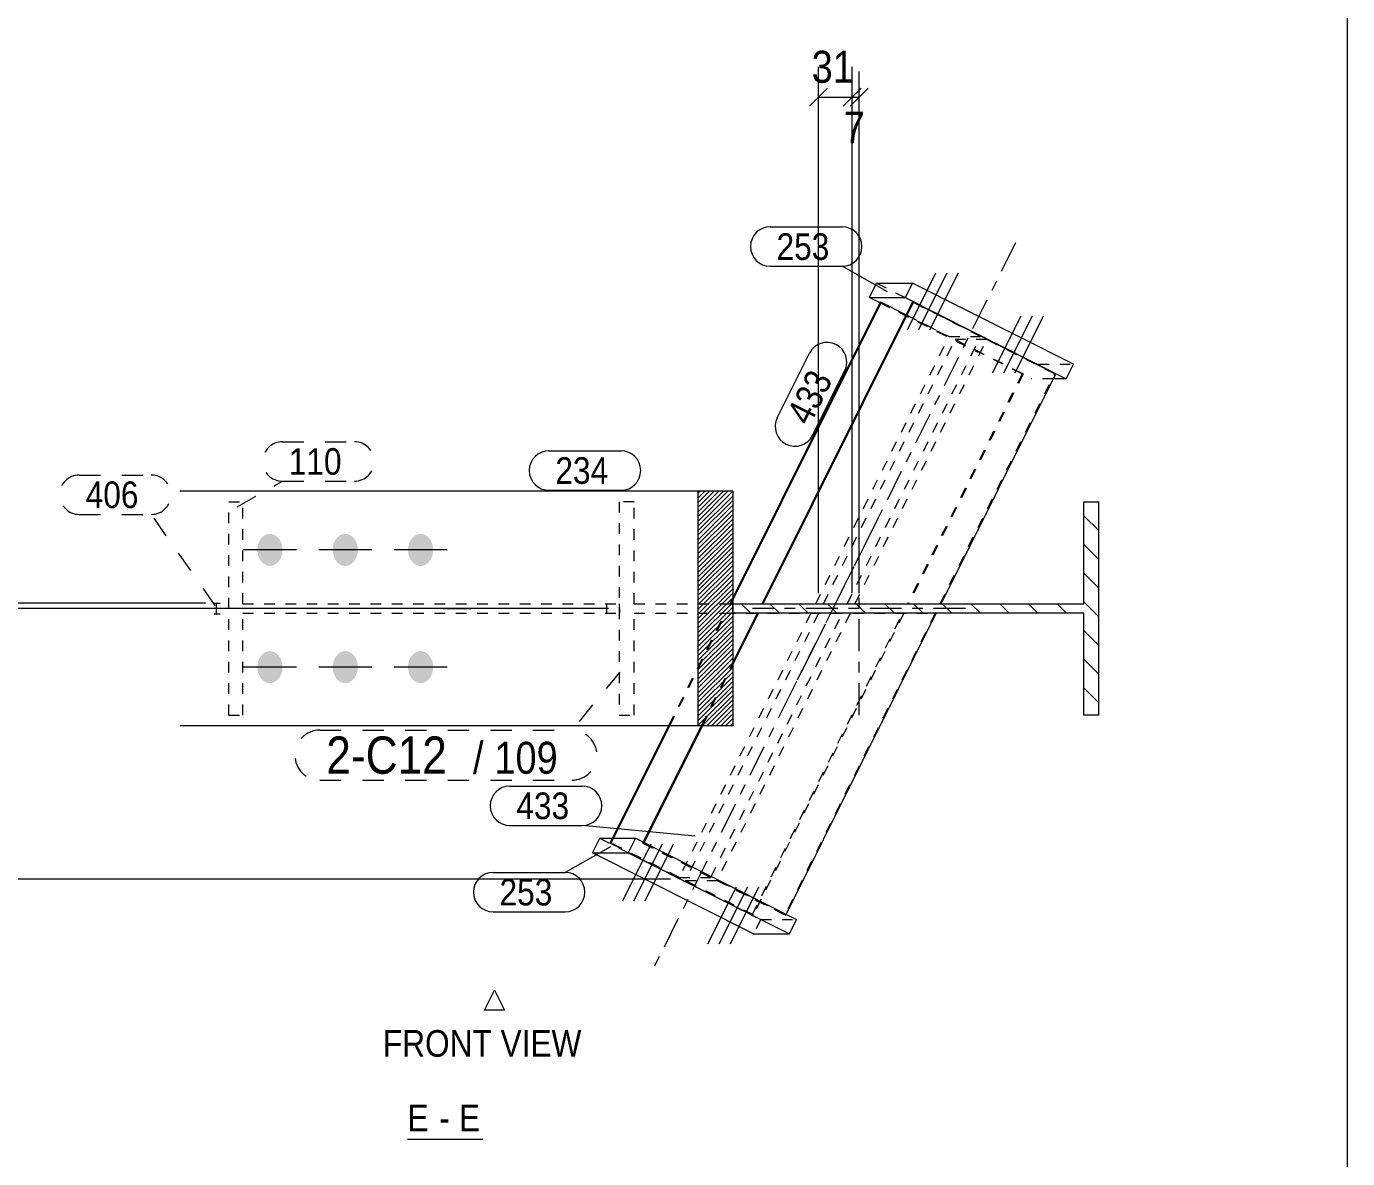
# Model space of a CAD drawing. Header units: millimetres. Extents: x 2 to 579, y 1 to 825.
# Drawn here: x 455 to 579, y 350.5 to 456.8 of the extents above; entities that cross this region are included whole.
import ezdxf

# ---------------------------------------------------------------- set-up
doc = ezdxf.new("R2010")
doc.units = ezdxf.units.MM
for name, pattern in [('XKITLINE00', [0]), ('XKITLINE01', [4, 1, -1, 1, -1]), ('XKITLINE02', [4, 2, -2]), ('XKITLINE03', [6, 3, -1, 1, -1])]:
    doc.linetypes.add(name, pattern=pattern)
for name, color, linetype, lineweight in [('Bolt', 3, 'Continuous', 0), ('Dimensions', 7, 'Continuous', 0), ('DrawingSheet', 5, 'Continuous', 0), ('OtherObjectType', 7, 'Continuous', 0), ('Part', 2, 'Continuous', 0), ('PartMark', 7, 'Continuous', 0)]:
    doc.layers.add(name, color=color, linetype=linetype, lineweight=lineweight)
doc.styles.add('ARIAL', font='ARIAL.TTF')

# ---------------------------------------------------------------- blocks, each defined once
blk = doc.blocks.new('*A6')
at = {"layer": 'Part', "color": 7, "linetype": 'XKITLINE00', "lineweight": 0}
for p, q in [((518.24, 413.13), (518.06, 412.95)), ((518.68, 413.13), (518.06, 412.51)), ((519.11, 413.13), (518.06, 412.08)), ((519.55, 413.13), (518.06, 411.64)), ((519.98, 413.13), (518.06, 411.2)), ((520.42, 413.13), (518.06, 410.77)), ((520.85, 413.13), (518.06, 410.33)), ((521.29, 413.13), (518.06, 409.9)), ((521.29, 412.69), (518.06, 409.46)), ((521.29, 412.26), (518.06, 409.03)), ((521.29, 411.82), (518.06, 408.59)), ((521.29, 411.39), (518.06, 408.16)), ((521.29, 410.95), (518.06, 407.72)), ((521.29, 410.52), (518.06, 407.29)), ((521.29, 410.08), (518.06, 406.85)), ((521.29, 409.65), (518.06, 406.42)), ((521.29, 409.21), (518.06, 405.98)), ((521.29, 408.78), (518.06, 405.55)), ((521.29, 408.34), (518.06, 405.11)), ((521.29, 407.91), (518.06, 404.68)), ((521.29, 407.47), (518.06, 404.24)), ((521.29, 407.04), (518.06, 403.81)), ((521.29, 406.6), (518.06, 403.37)), ((521.29, 406.17), (518.06, 402.94)), ((521.29, 405.73), (518.06, 402.5)), ((521.29, 405.3), (518.06, 402.07)), ((521.29, 404.86), (518.06, 401.63)), ((521.29, 404.43), (518.06, 401.2)), ((521.29, 403.99), (518.06, 400.76)), ((521.29, 403.56), (518.06, 400.33)), ((521.29, 403.12), (518.06, 399.89)), ((521.29, 402.69), (518.06, 399.46)), ((521.29, 402.25), (518.06, 399.02)), ((521.29, 401.82), (518.06, 398.59)), ((521.29, 401.38), (518.06, 398.15)), ((521.29, 400.95), (518.06, 397.71)), ((521.29, 400.51), (518.06, 397.28)), ((521.29, 400.08), (518.06, 396.84)), ((521.29, 399.64), (518.06, 396.41)), ((521.29, 399.2), (518.06, 395.97)), ((521.29, 398.77), (518.06, 395.54)), ((521.29, 398.33), (518.06, 395.1)), ((521.29, 397.9), (518.06, 394.67)), ((521.29, 397.46), (518.06, 394.23)), ((521.29, 397.03), (518.06, 393.8)), ((521.29, 396.59), (518.06, 393.36)), ((521.29, 396.16), (518.06, 392.93)), ((521.29, 395.72), (518.06, 392.49)), ((521.29, 395.29), (518.06, 392.06)), ((521.29, 394.85), (518.06, 391.62)), ((521.29, 394.42), (518.06, 391.19)), ((521.29, 393.98), (518.44, 391.13)), ((521.29, 393.55), (518.87, 391.13)), ((521.29, 393.11), (519.31, 391.13)), ((521.29, 392.68), (519.74, 391.13)), ((521.29, 392.24), (520.18, 391.13)), ((521.29, 391.81), (520.61, 391.13)), ((521.29, 391.37), (521.05, 391.13))]:
    blk.add_line(p, q, dxfattribs=at)
blk = doc.blocks.new('*A7')
at = {"layer": 'Part', "color": 7, "linetype": 'XKITLINE00', "lineweight": 0}
for p, q in [((555.65, 412.13), (555.65, 412.13)), ((555.65, 412.13), (555.65, 412.13)), ((554.31, 410.78), (554.25, 410.84)), ((555.65, 409.44), (554.31, 410.78)), ((555.65, 406.74), (554.25, 408.14)), ((555.65, 404.05), (554.25, 405.45)), ((523, 401.68), (522.1, 402.58)), ((525.69, 401.68), (524.79, 402.58)), ((528.39, 401.68), (527.49, 402.58)), ((531.08, 401.68), (530.18, 402.58)), ((533.77, 401.68), (532.87, 402.58)), ((536.47, 401.68), (535.57, 402.58)), ((539.16, 401.68), (538.26, 402.58)), ((541.86, 401.68), (540.96, 402.58)), ((544.55, 401.68), (543.65, 402.58)), ((547.25, 401.68), (546.35, 402.58)), ((549.94, 401.68), (549.04, 402.58)), ((552.63, 401.68), (551.73, 402.58)), ((555.65, 401.35), (554.25, 402.75)), ((555.65, 398.66), (554.25, 400.06)), ((555.65, 395.97), (554.25, 397.37)), ((555.65, 393.27), (554.25, 394.67))]:
    blk.add_line(p, q, dxfattribs=at)
blk = doc.blocks.new('*A126')
at = {"layer": 'Bolt'}
for points in [[(479.04, 407.59), (479.04, 407.56), (479.04, 407.52), (479.04, 407.48), (479.03, 407.45), (479.03, 407.41), (479.02, 407.37), (479.02, 407.34), (479.01, 407.3), (479.01, 407.27), (479, 407.23), (478.99, 407.19), (478.98, 407.16), (478.97, 407.12), (478.96, 407.09), (478.95, 407.06), (478.94, 407.02), (478.93, 406.99), (478.92, 406.96), (478.9, 406.92), (478.89, 406.89), (478.87, 406.86), (478.86, 406.83), (478.84, 406.8), (478.83, 406.77), (478.81, 406.74), (478.79, 406.71), (478.77, 406.68), (478.76, 406.65), (478.74, 406.62), (478.72, 406.6), (478.7, 406.57), (478.68, 406.54), (478.65, 406.52), (478.63, 406.49), (478.61, 406.47), (478.59, 406.45), (478.56, 406.43), (478.54, 406.4), (478.52, 406.38), (478.49, 406.36), (478.47, 406.34), (478.44, 406.32), (478.42, 406.31), (478.39, 406.29), (478.37, 406.27), (478.34, 406.26), (478.31, 406.24), (478.29, 406.23), (478.26, 406.22), (478.23, 406.21), (478.21, 406.19), (478.18, 406.18), (478.15, 406.17), (478.12, 406.17), (478.09, 406.16), (478.06, 406.15), (478.04, 406.15), (478.01, 406.14), (477.98, 406.14), (477.95, 406.13), (477.92, 406.13), (477.89, 406.13), (477.86, 406.13), (477.83, 406.13), (477.81, 406.13), (477.78, 406.13), (477.75, 406.14), (477.72, 406.14), (477.69, 406.15), (477.66, 406.15), (477.63, 406.16), (477.61, 406.17), (477.58, 406.17), (477.55, 406.18), (477.52, 406.19), (477.49, 406.21), (477.47, 406.22), (477.44, 406.23), (477.41, 406.24), (477.39, 406.26), (477.36, 406.27), (477.33, 406.29), (477.31, 406.31), (477.28, 406.32), (477.26, 406.34), (477.23, 406.36), (477.21, 406.38), (477.18, 406.4), (477.16, 406.43), (477.14, 406.45), (477.12, 406.47), (477.09, 406.49), (477.07, 406.52), (477.05, 406.54), (477.03, 406.57), (477.01, 406.6), (476.99, 406.62), (476.97, 406.65), (476.95, 406.68), (476.93, 406.71), (476.92, 406.74), (476.9, 406.77), (476.88, 406.8), (476.87, 406.83), (476.85, 406.86), (476.84, 406.89), (476.82, 406.92), (476.81, 406.96), (476.8, 406.99), (476.79, 407.02), (476.77, 407.06), (476.76, 407.09), (476.75, 407.12), (476.74, 407.16), (476.74, 407.19), (476.73, 407.23), (476.72, 407.27), (476.71, 407.3), (476.71, 407.34), (476.7, 407.37), (476.7, 407.41), (476.69, 407.45), (476.69, 407.48), (476.69, 407.52), (476.69, 407.56), (476.69, 407.59), (476.69, 407.63), (476.69, 407.67), (476.69, 407.7), (476.69, 407.74), (476.69, 407.78), (476.69, 407.81), (476.7, 407.85), (476.7, 407.89), (476.71, 407.92), (476.71, 407.96), (476.72, 407.99), (476.73, 408.03), (476.74, 408.07), (476.74, 408.1), (476.75, 408.14), (476.76, 408.17), (476.77, 408.2), (476.79, 408.24), (476.8, 408.27), (476.81, 408.3), (476.82, 408.34), (476.84, 408.37), (476.85, 408.4), (476.87, 408.43), (476.88, 408.46), (476.9, 408.49), (476.92, 408.52), (476.93, 408.55), (476.95, 408.58), (476.97, 408.61), (476.99, 408.64), (477.01, 408.66), (477.03, 408.69), (477.05, 408.72), (477.07, 408.74), (477.09, 408.77), (477.12, 408.79), (477.14, 408.81), (477.16, 408.83), (477.18, 408.86), (477.21, 408.88), (477.23, 408.9), (477.26, 408.92), (477.28, 408.94), (477.31, 408.95), (477.33, 408.97), (477.36, 408.99), (477.39, 409), (477.41, 409.02), (477.44, 409.03), (477.47, 409.04), (477.49, 409.05), (477.52, 409.07), (477.55, 409.08), (477.58, 409.08), (477.61, 409.09), (477.63, 409.1), (477.66, 409.11), (477.69, 409.11), (477.72, 409.12), (477.75, 409.12), (477.78, 409.13), (477.81, 409.13), (477.83, 409.13), (477.86, 409.13), (477.89, 409.13), (477.92, 409.13), (477.95, 409.13), (477.98, 409.12), (478.01, 409.12), (478.04, 409.11), (478.06, 409.11), (478.09, 409.1), (478.12, 409.09), (478.15, 409.08), (478.18, 409.08), (478.21, 409.07), (478.23, 409.05), (478.26, 409.04), (478.29, 409.03), (478.31, 409.02), (478.34, 409), (478.37, 408.99), (478.39, 408.97), (478.42, 408.95), (478.44, 408.94), (478.47, 408.92), (478.49, 408.9), (478.52, 408.88), (478.54, 408.86), (478.56, 408.83), (478.59, 408.81), (478.61, 408.79), (478.63, 408.77), (478.65, 408.74), (478.68, 408.72), (478.7, 408.69), (478.72, 408.66), (478.74, 408.64), (478.76, 408.61), (478.77, 408.58), (478.79, 408.55), (478.81, 408.52), (478.83, 408.49), (478.84, 408.46), (478.86, 408.43), (478.87, 408.4), (478.89, 408.37), (478.9, 408.34), (478.92, 408.3), (478.93, 408.27), (478.94, 408.24), (478.95, 408.2), (478.96, 408.17), (478.97, 408.14), (478.98, 408.1), (478.99, 408.07), (479, 408.03), (479.01, 407.99), (479.01, 407.96), (479.02, 407.92), (479.02, 407.89), (479.03, 407.85), (479.03, 407.81), (479.04, 407.78), (479.04, 407.74), (479.04, 407.7), (479.04, 407.67), (479.04, 407.63)], [(486.11, 407.59), (486.11, 407.56), (486.11, 407.52), (486.1, 407.48), (486.1, 407.45), (486.1, 407.41), (486.09, 407.37), (486.09, 407.34), (486.08, 407.3), (486.07, 407.27), (486.07, 407.23), (486.06, 407.19), (486.05, 407.16), (486.04, 407.12), (486.03, 407.09), (486.02, 407.06), (486.01, 407.02), (486, 406.99), (485.98, 406.96), (485.97, 406.92), (485.96, 406.89), (485.94, 406.86), (485.93, 406.83), (485.91, 406.8), (485.89, 406.77), (485.88, 406.74), (485.86, 406.71), (485.84, 406.68), (485.82, 406.65), (485.8, 406.62), (485.78, 406.6), (485.76, 406.57), (485.74, 406.54), (485.72, 406.52), (485.7, 406.49), (485.68, 406.47), (485.66, 406.45), (485.63, 406.43), (485.61, 406.4), (485.59, 406.38), (485.56, 406.36), (485.54, 406.34), (485.51, 406.32), (485.49, 406.31), (485.46, 406.29), (485.43, 406.27), (485.41, 406.26), (485.38, 406.24), (485.35, 406.23), (485.33, 406.22), (485.3, 406.21), (485.27, 406.19), (485.25, 406.18), (485.22, 406.17), (485.19, 406.17), (485.16, 406.16), (485.13, 406.15), (485.1, 406.15), (485.08, 406.14), (485.05, 406.14), (485.02, 406.13), (484.99, 406.13), (484.96, 406.13), (484.93, 406.13), (484.9, 406.13), (484.87, 406.13), (484.84, 406.13), (484.82, 406.14), (484.79, 406.14), (484.76, 406.15), (484.73, 406.15), (484.7, 406.16), (484.67, 406.17), (484.64, 406.17), (484.62, 406.18), (484.59, 406.19), (484.56, 406.21), (484.53, 406.22), (484.51, 406.23), (484.48, 406.24), (484.45, 406.26), (484.43, 406.27), (484.4, 406.29), (484.38, 406.31), (484.35, 406.32), (484.33, 406.34), (484.3, 406.36), (484.28, 406.38), (484.25, 406.4), (484.23, 406.43), (484.21, 406.45), (484.18, 406.47), (484.16, 406.49), (484.14, 406.52), (484.12, 406.54), (484.1, 406.57), (484.08, 406.6), (484.06, 406.62), (484.04, 406.65), (484.02, 406.68), (484, 406.71), (483.98, 406.74), (483.97, 406.77), (483.95, 406.8), (483.94, 406.83), (483.92, 406.86), (483.91, 406.89), (483.89, 406.92), (483.88, 406.96), (483.87, 406.99), (483.85, 407.02), (483.84, 407.06), (483.83, 407.09), (483.82, 407.12), (483.81, 407.16), (483.8, 407.19), (483.8, 407.23), (483.79, 407.27), (483.78, 407.3), (483.78, 407.34), (483.77, 407.37), (483.77, 407.41), (483.76, 407.45), (483.76, 407.48), (483.76, 407.52), (483.75, 407.56), (483.75, 407.59), (483.75, 407.63), (483.75, 407.67), (483.75, 407.7), (483.76, 407.74), (483.76, 407.78), (483.76, 407.81), (483.77, 407.85), (483.77, 407.89), (483.78, 407.92), (483.78, 407.96), (483.79, 407.99), (483.8, 408.03), (483.8, 408.07), (483.81, 408.1), (483.82, 408.14), (483.83, 408.17), (483.84, 408.2), (483.85, 408.24), (483.87, 408.27), (483.88, 408.3), (483.89, 408.34), (483.91, 408.37), (483.92, 408.4), (483.94, 408.43), (483.95, 408.46), (483.97, 408.49), (483.98, 408.52), (484, 408.55), (484.02, 408.58), (484.04, 408.61), (484.06, 408.64), (484.08, 408.66), (484.1, 408.69), (484.12, 408.72), (484.14, 408.74), (484.16, 408.77), (484.18, 408.79), (484.21, 408.81), (484.23, 408.83), (484.25, 408.86), (484.28, 408.88), (484.3, 408.9), (484.33, 408.92), (484.35, 408.94), (484.38, 408.95), (484.4, 408.97), (484.43, 408.99), (484.45, 409), (484.48, 409.02), (484.51, 409.03), (484.53, 409.04), (484.56, 409.05), (484.59, 409.07), (484.62, 409.08), (484.64, 409.08), (484.67, 409.09), (484.7, 409.1), (484.73, 409.11), (484.76, 409.11), (484.79, 409.12), (484.82, 409.12), (484.84, 409.13), (484.87, 409.13), (484.9, 409.13), (484.93, 409.13), (484.96, 409.13), (484.99, 409.13), (485.02, 409.13), (485.05, 409.12), (485.08, 409.12), (485.1, 409.11), (485.13, 409.11), (485.16, 409.1), (485.19, 409.09), (485.22, 409.08), (485.25, 409.08), (485.27, 409.07), (485.3, 409.05), (485.33, 409.04), (485.35, 409.03), (485.38, 409.02), (485.41, 409), (485.43, 408.99), (485.46, 408.97), (485.49, 408.95), (485.51, 408.94), (485.54, 408.92), (485.56, 408.9), (485.59, 408.88), (485.61, 408.86), (485.63, 408.83), (485.66, 408.81), (485.68, 408.79), (485.7, 408.77), (485.72, 408.74), (485.74, 408.72), (485.76, 408.69), (485.78, 408.66), (485.8, 408.64), (485.82, 408.61), (485.84, 408.58), (485.86, 408.55), (485.88, 408.52), (485.89, 408.49), (485.91, 408.46), (485.93, 408.43), (485.94, 408.4), (485.96, 408.37), (485.97, 408.34), (485.98, 408.3), (486, 408.27), (486.01, 408.24), (486.02, 408.2), (486.03, 408.17), (486.04, 408.14), (486.05, 408.1), (486.06, 408.07), (486.07, 408.03), (486.07, 407.99), (486.08, 407.96), (486.09, 407.92), (486.09, 407.89), (486.1, 407.85), (486.1, 407.81), (486.1, 407.78), (486.11, 407.74), (486.11, 407.7), (486.11, 407.67), (486.11, 407.63)], [(493.18, 407.59), (493.18, 407.56), (493.17, 407.52), (493.17, 407.48), (493.17, 407.45), (493.16, 407.41), (493.16, 407.37), (493.15, 407.34), (493.15, 407.3), (493.14, 407.27), (493.13, 407.23), (493.13, 407.19), (493.12, 407.16), (493.11, 407.12), (493.1, 407.09), (493.09, 407.06), (493.08, 407.02), (493.06, 406.99), (493.05, 406.96), (493.04, 406.92), (493.02, 406.89), (493.01, 406.86), (492.99, 406.83), (492.98, 406.8), (492.96, 406.77), (492.94, 406.74), (492.93, 406.71), (492.91, 406.68), (492.89, 406.65), (492.87, 406.62), (492.85, 406.6), (492.83, 406.57), (492.81, 406.54), (492.79, 406.52), (492.77, 406.49), (492.75, 406.47), (492.72, 406.45), (492.7, 406.43), (492.68, 406.4), (492.65, 406.38), (492.63, 406.36), (492.6, 406.34), (492.58, 406.32), (492.55, 406.31), (492.53, 406.29), (492.5, 406.27), (492.48, 406.26), (492.45, 406.24), (492.42, 406.23), (492.4, 406.22), (492.37, 406.21), (492.34, 406.19), (492.31, 406.18), (492.28, 406.17), (492.26, 406.17), (492.23, 406.16), (492.2, 406.15), (492.17, 406.15), (492.14, 406.14), (492.11, 406.14), (492.09, 406.13), (492.06, 406.13), (492.03, 406.13), (492, 406.13), (491.97, 406.13), (491.94, 406.13), (491.91, 406.13), (491.88, 406.14), (491.85, 406.14), (491.83, 406.15), (491.8, 406.15), (491.77, 406.16), (491.74, 406.17), (491.71, 406.17), (491.68, 406.18), (491.66, 406.19), (491.63, 406.21), (491.6, 406.22), (491.57, 406.23), (491.55, 406.24), (491.52, 406.26), (491.5, 406.27), (491.47, 406.29), (491.44, 406.31), (491.42, 406.32), (491.39, 406.34), (491.37, 406.36), (491.34, 406.38), (491.32, 406.4), (491.3, 406.43), (491.27, 406.45), (491.25, 406.47), (491.23, 406.49), (491.21, 406.52), (491.19, 406.54), (491.17, 406.57), (491.15, 406.6), (491.13, 406.62), (491.11, 406.65), (491.09, 406.68), (491.07, 406.71), (491.05, 406.74), (491.04, 406.77), (491.02, 406.8), (491, 406.83), (490.99, 406.86), (490.97, 406.89), (490.96, 406.92), (490.95, 406.96), (490.93, 406.99), (490.92, 407.02), (490.91, 407.06), (490.9, 407.09), (490.89, 407.12), (490.88, 407.16), (490.87, 407.19), (490.86, 407.23), (490.86, 407.27), (490.85, 407.3), (490.84, 407.34), (490.84, 407.37), (490.83, 407.41), (490.83, 407.45), (490.83, 407.48), (490.82, 407.52), (490.82, 407.56), (490.82, 407.59), (490.82, 407.63), (490.82, 407.67), (490.82, 407.7), (490.82, 407.74), (490.83, 407.78), (490.83, 407.81), (490.83, 407.85), (490.84, 407.89), (490.84, 407.92), (490.85, 407.96), (490.86, 407.99), (490.86, 408.03), (490.87, 408.07), (490.88, 408.1), (490.89, 408.14), (490.9, 408.17), (490.91, 408.2), (490.92, 408.24), (490.93, 408.27), (490.95, 408.3), (490.96, 408.34), (490.97, 408.37), (490.99, 408.4), (491, 408.43), (491.02, 408.46), (491.04, 408.49), (491.05, 408.52), (491.07, 408.55), (491.09, 408.58), (491.11, 408.61), (491.13, 408.64), (491.15, 408.66), (491.17, 408.69), (491.19, 408.72), (491.21, 408.74), (491.23, 408.77), (491.25, 408.79), (491.27, 408.81), (491.3, 408.83), (491.32, 408.86), (491.34, 408.88), (491.37, 408.9), (491.39, 408.92), (491.42, 408.94), (491.44, 408.95), (491.47, 408.97), (491.5, 408.99), (491.52, 409), (491.55, 409.02), (491.57, 409.03), (491.6, 409.04), (491.63, 409.05), (491.66, 409.07), (491.68, 409.08), (491.71, 409.08), (491.74, 409.09), (491.77, 409.1), (491.8, 409.11), (491.83, 409.11), (491.85, 409.12), (491.88, 409.12), (491.91, 409.13), (491.94, 409.13), (491.97, 409.13), (492, 409.13), (492.03, 409.13), (492.06, 409.13), (492.09, 409.13), (492.11, 409.12), (492.14, 409.12), (492.17, 409.11), (492.2, 409.11), (492.23, 409.1), (492.26, 409.09), (492.28, 409.08), (492.31, 409.08), (492.34, 409.07), (492.37, 409.05), (492.4, 409.04), (492.42, 409.03), (492.45, 409.02), (492.48, 409), (492.5, 408.99), (492.53, 408.97), (492.55, 408.95), (492.58, 408.94), (492.6, 408.92), (492.63, 408.9), (492.65, 408.88), (492.68, 408.86), (492.7, 408.83), (492.72, 408.81), (492.75, 408.79), (492.77, 408.77), (492.79, 408.74), (492.81, 408.72), (492.83, 408.69), (492.85, 408.66), (492.87, 408.64), (492.89, 408.61), (492.91, 408.58), (492.93, 408.55), (492.94, 408.52), (492.96, 408.49), (492.98, 408.46), (492.99, 408.43), (493.01, 408.4), (493.02, 408.37), (493.04, 408.34), (493.05, 408.3), (493.06, 408.27), (493.08, 408.24), (493.09, 408.2), (493.1, 408.17), (493.11, 408.14), (493.12, 408.1), (493.13, 408.07), (493.13, 408.03), (493.14, 407.99), (493.15, 407.96), (493.15, 407.92), (493.16, 407.89), (493.16, 407.85), (493.17, 407.81), (493.17, 407.78), (493.17, 407.74), (493.18, 407.7), (493.18, 407.67), (493.18, 407.63)], [(479.04, 396.59), (479.04, 396.56), (479.04, 396.52), (479.04, 396.48), (479.03, 396.45), (479.03, 396.41), (479.02, 396.37), (479.02, 396.34), (479.01, 396.3), (479.01, 396.27), (479, 396.23), (478.99, 396.19), (478.98, 396.16), (478.97, 396.12), (478.96, 396.09), (478.95, 396.06), (478.94, 396.02), (478.93, 395.99), (478.92, 395.96), (478.9, 395.92), (478.89, 395.89), (478.87, 395.86), (478.86, 395.83), (478.84, 395.8), (478.83, 395.77), (478.81, 395.74), (478.79, 395.71), (478.77, 395.68), (478.76, 395.65), (478.74, 395.62), (478.72, 395.6), (478.7, 395.57), (478.68, 395.54), (478.65, 395.52), (478.63, 395.49), (478.61, 395.47), (478.59, 395.45), (478.56, 395.43), (478.54, 395.4), (478.52, 395.38), (478.49, 395.36), (478.47, 395.34), (478.44, 395.32), (478.42, 395.31), (478.39, 395.29), (478.37, 395.27), (478.34, 395.26), (478.31, 395.24), (478.29, 395.23), (478.26, 395.22), (478.23, 395.21), (478.21, 395.19), (478.18, 395.18), (478.15, 395.17), (478.12, 395.17), (478.09, 395.16), (478.06, 395.15), (478.04, 395.15), (478.01, 395.14), (477.98, 395.14), (477.95, 395.13), (477.92, 395.13), (477.89, 395.13), (477.86, 395.13), (477.83, 395.13), (477.81, 395.13), (477.78, 395.13), (477.75, 395.14), (477.72, 395.14), (477.69, 395.15), (477.66, 395.15), (477.63, 395.16), (477.61, 395.17), (477.58, 395.17), (477.55, 395.18), (477.52, 395.19), (477.49, 395.21), (477.47, 395.22), (477.44, 395.23), (477.41, 395.24), (477.39, 395.26), (477.36, 395.27), (477.33, 395.29), (477.31, 395.31), (477.28, 395.32), (477.26, 395.34), (477.23, 395.36), (477.21, 395.38), (477.18, 395.4), (477.16, 395.43), (477.14, 395.45), (477.12, 395.47), (477.09, 395.49), (477.07, 395.52), (477.05, 395.54), (477.03, 395.57), (477.01, 395.6), (476.99, 395.62), (476.97, 395.65), (476.95, 395.68), (476.93, 395.71), (476.92, 395.74), (476.9, 395.77), (476.88, 395.8), (476.87, 395.83), (476.85, 395.86), (476.84, 395.89), (476.82, 395.92), (476.81, 395.96), (476.8, 395.99), (476.79, 396.02), (476.77, 396.06), (476.76, 396.09), (476.75, 396.12), (476.74, 396.16), (476.74, 396.19), (476.73, 396.23), (476.72, 396.27), (476.71, 396.3), (476.71, 396.34), (476.7, 396.37), (476.7, 396.41), (476.69, 396.45), (476.69, 396.48), (476.69, 396.52), (476.69, 396.56), (476.69, 396.59), (476.69, 396.63), (476.69, 396.67), (476.69, 396.7), (476.69, 396.74), (476.69, 396.78), (476.69, 396.81), (476.7, 396.85), (476.7, 396.89), (476.71, 396.92), (476.71, 396.96), (476.72, 396.99), (476.73, 397.03), (476.74, 397.07), (476.74, 397.1), (476.75, 397.14), (476.76, 397.17), (476.77, 397.2), (476.79, 397.24), (476.8, 397.27), (476.81, 397.3), (476.82, 397.34), (476.84, 397.37), (476.85, 397.4), (476.87, 397.43), (476.88, 397.46), (476.9, 397.49), (476.92, 397.52), (476.93, 397.55), (476.95, 397.58), (476.97, 397.61), (476.99, 397.64), (477.01, 397.66), (477.03, 397.69), (477.05, 397.72), (477.07, 397.74), (477.09, 397.77), (477.12, 397.79), (477.14, 397.81), (477.16, 397.83), (477.18, 397.86), (477.21, 397.88), (477.23, 397.9), (477.26, 397.92), (477.28, 397.94), (477.31, 397.95), (477.33, 397.97), (477.36, 397.99), (477.39, 398), (477.41, 398.02), (477.44, 398.03), (477.47, 398.04), (477.49, 398.05), (477.52, 398.07), (477.55, 398.08), (477.58, 398.08), (477.61, 398.09), (477.63, 398.1), (477.66, 398.11), (477.69, 398.11), (477.72, 398.12), (477.75, 398.12), (477.78, 398.13), (477.81, 398.13), (477.83, 398.13), (477.86, 398.13), (477.89, 398.13), (477.92, 398.13), (477.95, 398.13), (477.98, 398.12), (478.01, 398.12), (478.04, 398.11), (478.06, 398.11), (478.09, 398.1), (478.12, 398.09), (478.15, 398.08), (478.18, 398.08), (478.21, 398.07), (478.23, 398.05), (478.26, 398.04), (478.29, 398.03), (478.31, 398.02), (478.34, 398), (478.37, 397.99), (478.39, 397.97), (478.42, 397.95), (478.44, 397.94), (478.47, 397.92), (478.49, 397.9), (478.52, 397.88), (478.54, 397.86), (478.56, 397.83), (478.59, 397.81), (478.61, 397.79), (478.63, 397.77), (478.65, 397.74), (478.68, 397.72), (478.7, 397.69), (478.72, 397.66), (478.74, 397.64), (478.76, 397.61), (478.77, 397.58), (478.79, 397.55), (478.81, 397.52), (478.83, 397.49), (478.84, 397.46), (478.86, 397.43), (478.87, 397.4), (478.89, 397.37), (478.9, 397.34), (478.92, 397.3), (478.93, 397.27), (478.94, 397.24), (478.95, 397.2), (478.96, 397.17), (478.97, 397.14), (478.98, 397.1), (478.99, 397.07), (479, 397.03), (479.01, 396.99), (479.01, 396.96), (479.02, 396.92), (479.02, 396.89), (479.03, 396.85), (479.03, 396.81), (479.04, 396.78), (479.04, 396.74), (479.04, 396.7), (479.04, 396.67), (479.04, 396.63)], [(486.11, 396.59), (486.11, 396.56), (486.11, 396.52), (486.1, 396.48), (486.1, 396.45), (486.1, 396.41), (486.09, 396.37), (486.09, 396.34), (486.08, 396.3), (486.07, 396.27), (486.07, 396.23), (486.06, 396.19), (486.05, 396.16), (486.04, 396.12), (486.03, 396.09), (486.02, 396.06), (486.01, 396.02), (486, 395.99), (485.98, 395.96), (485.97, 395.92), (485.96, 395.89), (485.94, 395.86), (485.93, 395.83), (485.91, 395.8), (485.89, 395.77), (485.88, 395.74), (485.86, 395.71), (485.84, 395.68), (485.82, 395.65), (485.8, 395.62), (485.78, 395.6), (485.76, 395.57), (485.74, 395.54), (485.72, 395.52), (485.7, 395.49), (485.68, 395.47), (485.66, 395.45), (485.63, 395.43), (485.61, 395.4), (485.59, 395.38), (485.56, 395.36), (485.54, 395.34), (485.51, 395.32), (485.49, 395.31), (485.46, 395.29), (485.43, 395.27), (485.41, 395.26), (485.38, 395.24), (485.35, 395.23), (485.33, 395.22), (485.3, 395.21), (485.27, 395.19), (485.25, 395.18), (485.22, 395.17), (485.19, 395.17), (485.16, 395.16), (485.13, 395.15), (485.1, 395.15), (485.08, 395.14), (485.05, 395.14), (485.02, 395.13), (484.99, 395.13), (484.96, 395.13), (484.93, 395.13), (484.9, 395.13), (484.87, 395.13), (484.84, 395.13), (484.82, 395.14), (484.79, 395.14), (484.76, 395.15), (484.73, 395.15), (484.7, 395.16), (484.67, 395.17), (484.64, 395.17), (484.62, 395.18), (484.59, 395.19), (484.56, 395.21), (484.53, 395.22), (484.51, 395.23), (484.48, 395.24), (484.45, 395.26), (484.43, 395.27), (484.4, 395.29), (484.38, 395.31), (484.35, 395.32), (484.33, 395.34), (484.3, 395.36), (484.28, 395.38), (484.25, 395.4), (484.23, 395.43), (484.21, 395.45), (484.18, 395.47), (484.16, 395.49), (484.14, 395.52), (484.12, 395.54), (484.1, 395.57), (484.08, 395.6), (484.06, 395.62), (484.04, 395.65), (484.02, 395.68), (484, 395.71), (483.98, 395.74), (483.97, 395.77), (483.95, 395.8), (483.94, 395.83), (483.92, 395.86), (483.91, 395.89), (483.89, 395.92), (483.88, 395.96), (483.87, 395.99), (483.85, 396.02), (483.84, 396.06), (483.83, 396.09), (483.82, 396.12), (483.81, 396.16), (483.8, 396.19), (483.8, 396.23), (483.79, 396.27), (483.78, 396.3), (483.78, 396.34), (483.77, 396.37), (483.77, 396.41), (483.76, 396.45), (483.76, 396.48), (483.76, 396.52), (483.75, 396.56), (483.75, 396.59), (483.75, 396.63), (483.75, 396.67), (483.75, 396.7), (483.76, 396.74), (483.76, 396.78), (483.76, 396.81), (483.77, 396.85), (483.77, 396.89), (483.78, 396.92), (483.78, 396.96), (483.79, 396.99), (483.8, 397.03), (483.8, 397.07), (483.81, 397.1), (483.82, 397.14), (483.83, 397.17), (483.84, 397.2), (483.85, 397.24), (483.87, 397.27), (483.88, 397.3), (483.89, 397.34), (483.91, 397.37), (483.92, 397.4), (483.94, 397.43), (483.95, 397.46), (483.97, 397.49), (483.98, 397.52), (484, 397.55), (484.02, 397.58), (484.04, 397.61), (484.06, 397.64), (484.08, 397.66), (484.1, 397.69), (484.12, 397.72), (484.14, 397.74), (484.16, 397.77), (484.18, 397.79), (484.21, 397.81), (484.23, 397.83), (484.25, 397.86), (484.28, 397.88), (484.3, 397.9), (484.33, 397.92), (484.35, 397.94), (484.38, 397.95), (484.4, 397.97), (484.43, 397.99), (484.45, 398), (484.48, 398.02), (484.51, 398.03), (484.53, 398.04), (484.56, 398.05), (484.59, 398.07), (484.62, 398.08), (484.64, 398.08), (484.67, 398.09), (484.7, 398.1), (484.73, 398.11), (484.76, 398.11), (484.79, 398.12), (484.82, 398.12), (484.84, 398.13), (484.87, 398.13), (484.9, 398.13), (484.93, 398.13), (484.96, 398.13), (484.99, 398.13), (485.02, 398.13), (485.05, 398.12), (485.08, 398.12), (485.1, 398.11), (485.13, 398.11), (485.16, 398.1), (485.19, 398.09), (485.22, 398.08), (485.25, 398.08), (485.27, 398.07), (485.3, 398.05), (485.33, 398.04), (485.35, 398.03), (485.38, 398.02), (485.41, 398), (485.43, 397.99), (485.46, 397.97), (485.49, 397.95), (485.51, 397.94), (485.54, 397.92), (485.56, 397.9), (485.59, 397.88), (485.61, 397.86), (485.63, 397.83), (485.66, 397.81), (485.68, 397.79), (485.7, 397.77), (485.72, 397.74), (485.74, 397.72), (485.76, 397.69), (485.78, 397.66), (485.8, 397.64), (485.82, 397.61), (485.84, 397.58), (485.86, 397.55), (485.88, 397.52), (485.89, 397.49), (485.91, 397.46), (485.93, 397.43), (485.94, 397.4), (485.96, 397.37), (485.97, 397.34), (485.98, 397.3), (486, 397.27), (486.01, 397.24), (486.02, 397.2), (486.03, 397.17), (486.04, 397.14), (486.05, 397.1), (486.06, 397.07), (486.07, 397.03), (486.07, 396.99), (486.08, 396.96), (486.09, 396.92), (486.09, 396.89), (486.1, 396.85), (486.1, 396.81), (486.1, 396.78), (486.11, 396.74), (486.11, 396.7), (486.11, 396.67), (486.11, 396.63)], [(493.18, 396.59), (493.18, 396.56), (493.17, 396.52), (493.17, 396.48), (493.17, 396.45), (493.16, 396.41), (493.16, 396.37), (493.15, 396.34), (493.15, 396.3), (493.14, 396.27), (493.13, 396.23), (493.13, 396.19), (493.12, 396.16), (493.11, 396.12), (493.1, 396.09), (493.09, 396.06), (493.08, 396.02), (493.06, 395.99), (493.05, 395.96), (493.04, 395.92), (493.02, 395.89), (493.01, 395.86), (492.99, 395.83), (492.98, 395.8), (492.96, 395.77), (492.94, 395.74), (492.93, 395.71), (492.91, 395.68), (492.89, 395.65), (492.87, 395.62), (492.85, 395.6), (492.83, 395.57), (492.81, 395.54), (492.79, 395.52), (492.77, 395.49), (492.75, 395.47), (492.72, 395.45), (492.7, 395.43), (492.68, 395.4), (492.65, 395.38), (492.63, 395.36), (492.6, 395.34), (492.58, 395.32), (492.55, 395.31), (492.53, 395.29), (492.5, 395.27), (492.48, 395.26), (492.45, 395.24), (492.42, 395.23), (492.4, 395.22), (492.37, 395.21), (492.34, 395.19), (492.31, 395.18), (492.28, 395.17), (492.26, 395.17), (492.23, 395.16), (492.2, 395.15), (492.17, 395.15), (492.14, 395.14), (492.11, 395.14), (492.09, 395.13), (492.06, 395.13), (492.03, 395.13), (492, 395.13), (491.97, 395.13), (491.94, 395.13), (491.91, 395.13), (491.88, 395.14), (491.85, 395.14), (491.83, 395.15), (491.8, 395.15), (491.77, 395.16), (491.74, 395.17), (491.71, 395.17), (491.68, 395.18), (491.66, 395.19), (491.63, 395.21), (491.6, 395.22), (491.57, 395.23), (491.55, 395.24), (491.52, 395.26), (491.5, 395.27), (491.47, 395.29), (491.44, 395.31), (491.42, 395.32), (491.39, 395.34), (491.37, 395.36), (491.34, 395.38), (491.32, 395.4), (491.3, 395.43), (491.27, 395.45), (491.25, 395.47), (491.23, 395.49), (491.21, 395.52), (491.19, 395.54), (491.17, 395.57), (491.15, 395.6), (491.13, 395.62), (491.11, 395.65), (491.09, 395.68), (491.07, 395.71), (491.05, 395.74), (491.04, 395.77), (491.02, 395.8), (491, 395.83), (490.99, 395.86), (490.97, 395.89), (490.96, 395.92), (490.95, 395.96), (490.93, 395.99), (490.92, 396.02), (490.91, 396.06), (490.9, 396.09), (490.89, 396.12), (490.88, 396.16), (490.87, 396.19), (490.86, 396.23), (490.86, 396.27), (490.85, 396.3), (490.84, 396.34), (490.84, 396.37), (490.83, 396.41), (490.83, 396.45), (490.83, 396.48), (490.82, 396.52), (490.82, 396.56), (490.82, 396.59), (490.82, 396.63), (490.82, 396.67), (490.82, 396.7), (490.82, 396.74), (490.83, 396.78), (490.83, 396.81), (490.83, 396.85), (490.84, 396.89), (490.84, 396.92), (490.85, 396.96), (490.86, 396.99), (490.86, 397.03), (490.87, 397.07), (490.88, 397.1), (490.89, 397.14), (490.9, 397.17), (490.91, 397.2), (490.92, 397.24), (490.93, 397.27), (490.95, 397.3), (490.96, 397.34), (490.97, 397.37), (490.99, 397.4), (491, 397.43), (491.02, 397.46), (491.04, 397.49), (491.05, 397.52), (491.07, 397.55), (491.09, 397.58), (491.11, 397.61), (491.13, 397.64), (491.15, 397.66), (491.17, 397.69), (491.19, 397.72), (491.21, 397.74), (491.23, 397.77), (491.25, 397.79), (491.27, 397.81), (491.3, 397.83), (491.32, 397.86), (491.34, 397.88), (491.37, 397.9), (491.39, 397.92), (491.42, 397.94), (491.44, 397.95), (491.47, 397.97), (491.5, 397.99), (491.52, 398), (491.55, 398.02), (491.57, 398.03), (491.6, 398.04), (491.63, 398.05), (491.66, 398.07), (491.68, 398.08), (491.71, 398.08), (491.74, 398.09), (491.77, 398.1), (491.8, 398.11), (491.83, 398.11), (491.85, 398.12), (491.88, 398.12), (491.91, 398.13), (491.94, 398.13), (491.97, 398.13), (492, 398.13), (492.03, 398.13), (492.06, 398.13), (492.09, 398.13), (492.11, 398.12), (492.14, 398.12), (492.17, 398.11), (492.2, 398.11), (492.23, 398.1), (492.26, 398.09), (492.28, 398.08), (492.31, 398.08), (492.34, 398.07), (492.37, 398.05), (492.4, 398.04), (492.42, 398.03), (492.45, 398.02), (492.48, 398), (492.5, 397.99), (492.53, 397.97), (492.55, 397.95), (492.58, 397.94), (492.6, 397.92), (492.63, 397.9), (492.65, 397.88), (492.68, 397.86), (492.7, 397.83), (492.72, 397.81), (492.75, 397.79), (492.77, 397.77), (492.79, 397.74), (492.81, 397.72), (492.83, 397.69), (492.85, 397.66), (492.87, 397.64), (492.89, 397.61), (492.91, 397.58), (492.93, 397.55), (492.94, 397.52), (492.96, 397.49), (492.98, 397.46), (492.99, 397.43), (493.01, 397.4), (493.02, 397.37), (493.04, 397.34), (493.05, 397.3), (493.06, 397.27), (493.08, 397.24), (493.09, 397.2), (493.1, 397.17), (493.11, 397.14), (493.12, 397.1), (493.13, 397.07), (493.13, 397.03), (493.14, 396.99), (493.15, 396.96), (493.15, 396.92), (493.16, 396.89), (493.16, 396.85), (493.17, 396.81), (493.17, 396.78), (493.17, 396.74), (493.18, 396.7), (493.18, 396.67), (493.18, 396.63)]]:
    blk.add_hatch(color=3, dxfattribs=at).paths.add_polyline_path(points, flags=17)
at = {"layer": 'Bolt', "color": 3, "linetype": 'XKITLINE00', "lineweight": 0}
for p, q in [((480.34, 407.63), (475.39, 407.63)), ((487.41, 407.63), (482.45, 407.63)), ((494.48, 407.63), (489.52, 407.63)), ((480.34, 396.63), (475.39, 396.63)), ((487.41, 396.63), (482.45, 396.63)), ((494.48, 396.63), (489.52, 396.63))]:
    blk.add_line(p, q, dxfattribs=at)
blk = doc.blocks.new('*A127')
at = {"layer": 'Bolt', "color": 3, "linetype": 'XKITLINE00', "lineweight": 0}
for p, q in [((537.69, 428.28), (540.37, 433.64)), ((538.74, 428.28), (541.42, 433.64)), ((539.79, 428.28), (542.47, 433.64)), ((545.69, 424.25), (548.37, 429.61)), ((546.74, 424.25), (549.42, 429.61)), ((547.79, 424.25), (550.47, 429.61))]:
    blk.add_line(p, q, dxfattribs=at)
blk = doc.blocks.new('*A128')
at = {"layer": 'Bolt', "color": 3, "linetype": 'XKITLINE00', "lineweight": 0}
for p, q in [((513.62, 380.01), (510.94, 374.65)), ((514.67, 380.01), (511.99, 374.65)), ((515.71, 380.01), (513.04, 374.65)), ((521.62, 375.98), (518.94, 370.62)), ((522.67, 375.98), (519.99, 370.62)), ((523.71, 375.98), (521.04, 370.62))]:
    blk.add_line(p, q, dxfattribs=at)
blk = doc.blocks.new('*A129')
at = {"layer": 'Part', "color": 2, "linetype": 'XKITLINE00', "lineweight": 0}
for p, q in [((521.29, 413.13), (469.4, 413.13)), ((518.06, 391.13), (518.06, 413.13)), ((521.29, 413.13), (521.29, 391.13)), ((521.29, 391.13), (469.4, 391.13))]:
    blk.add_line(p, q, dxfattribs=at)
blk = doc.blocks.new('*A130')
at = {"layer": 'Part', "color": 7, "linetype": 'XKITLINE01', "lineweight": 0}
for p, q in [((512.05, 412.13), (510.65, 412.13)), ((510.65, 412.13), (510.65, 392.13)), ((512.05, 402.58), (512.05, 412.13)), ((512.05, 402.58), (521.29, 402.58)), ((512.05, 392.13), (512.05, 401.68)), ((512.05, 401.68), (521.29, 401.68)), ((510.65, 392.13), (512.05, 392.13))]:
    blk.add_line(p, q, dxfattribs=at)
at = {"layer": 'Part', "color": 7, "linetype": 'XKITLINE03', "lineweight": 0}
for p, q in [((533.15, 392.13), (533.15, 412.13)), ((543.15, 402.13), (523.15, 402.13))]:
    blk.add_line(p, q, dxfattribs=at)
at = {"layer": 'Part', "color": 2, "linetype": 'XKITLINE00', "lineweight": 0}
for p, q in [((554.25, 412.13), (555.65, 412.13)), ((554.25, 402.58), (554.25, 412.13)), ((555.65, 392.13), (555.65, 412.13)), ((521.29, 402.58), (554.25, 402.58)), ((521.29, 401.68), (521.29, 402.58)), ((554.25, 401.68), (521.29, 401.68)), ((554.25, 392.13), (554.25, 401.68)), ((555.65, 392.13), (554.25, 392.13))]:
    blk.add_line(p, q, dxfattribs=at)
blk = doc.blocks.new('*A131')
at = {"layer": 'Part', "color": 7, "linetype": 'XKITLINE01', "lineweight": 0}
for p, q in [((474.01, 412.13), (475.52, 412.13)), ((474.01, 392.13), (474.01, 412.13)), ((475.31, 402.58), (475.31, 412.13)), ((475.31, 402.58), (510.65, 402.58)), ((509.49, 401.68), (509.49, 402.58)), ((510.65, 402.58), (510.66, 401.68)), ((475.31, 401.68), (510.66, 401.68)), ((475.31, 392.13), (475.31, 401.68)), ((510.66, 401.68), (510.66, 401.68)), ((474.01, 392.13), (475.52, 392.13))]:
    blk.add_line(p, q, dxfattribs=at)
at = {"layer": 'Part', "color": 7, "linetype": 'XKITLINE03', "lineweight": 0}
blk.add_line((494.09, 402.13), (496.71, 402.13), dxfattribs=at)
blk = doc.blocks.new('*A132')
at = {"layer": 'Part', "color": 7, "linetype": 'XKITLINE01', "lineweight": 0}
for p, q in [((472.63, 402.63), (473.2, 402.63)), ((472.83, 402.63), (472.83, 401.63)), ((472.63, 401.63), (473.2, 401.63))]:
    blk.add_line(p, q, dxfattribs=at)
blk = doc.blocks.new('*A133')
at = {"layer": 'Part', "color": 7, "linetype": 'XKITLINE03', "lineweight": 0}
blk.add_line((534.94, 410.62), (513.58, 367.81), dxfattribs=at)
at = {"layer": 'Part', "color": 7, "linetype": 'XKITLINE01', "lineweight": 0}
for p, q in [((515.3, 391.13), (520.56, 401.68)), ((515.39, 391.13), (520.66, 401.68)), ((528.64, 401.68), (516.27, 376.89)), ((529.36, 401.68), (516.85, 376.6)), ((519.27, 376.97), (531.6, 401.68)), ((532.32, 401.68), (519.81, 376.6)), ((520.56, 401.68), (540.4, 401.68)), ((523.13, 373.38), (537.25, 401.68)), ((537.35, 401.68), (523.23, 373.38)), ((540.3, 401.68), (526.19, 373.38)), ((518.35, 391.13), (521.29, 397.02)), ((518.45, 391.13), (521.29, 396.83)), ((509.8, 380.11), (510.02, 380.56)), ((509.8, 380.11), (523.13, 373.38)), ((509.8, 380.11), (509.9, 380.11)), ((509.9, 380.11), (510.12, 380.56)), ((516.27, 376.89), (509.9, 380.11)), ((512.85, 380.11), (512.89, 380.19)), ((512.85, 380.11), (519.23, 376.89)), ((512.85, 380.11), (512.95, 380.11)), ((512.95, 380.11), (512.97, 380.15)), ((512.95, 380.11), (526.28, 373.38)), ((519.23, 376.89), (519.27, 376.97)), ((516.27, 376.89), (519.23, 376.89)), ((516.85, 376.6), (519.81, 376.6)), ((523.23, 373.38), (516.85, 376.6)), ((519.81, 376.6), (526.19, 373.38)), ((523.13, 373.38), (523.23, 373.38)), ((526.19, 373.38), (526.28, 373.38)), ((526.28, 373.38), (526.3, 373.42))]:
    blk.add_line(p, q, dxfattribs=at)
at = {"layer": 'Part', "color": 2, "linetype": 'XKITLINE00', "lineweight": 0}
for p, q in [((521.29, 397.02), (523.61, 401.68)), ((521.29, 396.83), (523.71, 401.68)), ((526.3, 373.42), (540.4, 401.68)), ((510.02, 380.56), (515.3, 391.13)), ((510.12, 380.56), (515.39, 391.13)), ((512.89, 380.19), (518.35, 391.13)), ((512.97, 380.15), (518.45, 391.13))]:
    blk.add_line(p, q, dxfattribs=at)
blk = doc.blocks.new('*A134')
at = {"layer": 'Part', "color": 7, "linetype": 'XKITLINE03', "lineweight": 0}
blk.add_line((547.83, 436.45), (526.47, 393.64), dxfattribs=at)
at = {"layer": 'Part', "color": 2, "linetype": 'XKITLINE00', "lineweight": 0}
for p, q in [((535.13, 430.88), (521.29, 403.14)), ((535.22, 430.88), (521.29, 402.95)), ((524.06, 402.58), (538.18, 430.88)), ((524.16, 402.58), (538.27, 430.88)), ((535.13, 430.88), (535.22, 430.88)), ((535.22, 430.88), (537.58, 429.69)), ((538.18, 430.88), (538.27, 430.88)), ((538.27, 430.88), (551.61, 424.15)), ((540.85, 402.58), (551.61, 424.15))]:
    blk.add_line(p, q, dxfattribs=at)
at = {"layer": 'Part', "color": 7, "linetype": 'XKITLINE01', "lineweight": 0}
for p, q in [((548.46, 424.15), (535.13, 430.88)), ((544.56, 427.66), (538.18, 430.88)), ((537.58, 429.69), (537.66, 429.65)), ((537.66, 429.65), (541.6, 427.66)), ((529.09, 402.58), (541.6, 427.66)), ((529.81, 402.58), (542.18, 427.37)), ((532.05, 402.58), (544.56, 427.66)), ((532.77, 402.58), (545.14, 427.37)), ((541.6, 427.66), (544.56, 427.66)), ((545.14, 427.37), (542.18, 427.37)), ((542.18, 427.37), (548.56, 424.15)), ((551.51, 424.15), (545.14, 427.37)), ((548.46, 424.15), (537.7, 402.58)), ((548.56, 424.15), (537.79, 402.58)), ((540.75, 402.58), (551.51, 424.15)), ((548.56, 424.15), (548.46, 424.15)), ((551.61, 424.15), (551.51, 424.15)), ((521.29, 403.14), (521.01, 402.58)), ((521.01, 402.58), (540.85, 402.58)), ((521.29, 402.95), (521.11, 402.58))]:
    blk.add_line(p, q, dxfattribs=at)
blk = doc.blocks.new('*A135')
at = {"layer": 'Part', "color": 2, "linetype": 'XKITLINE00', "lineweight": 0}
for p, q in [((534.13, 431.33), (534.8, 432.67)), ((534.8, 432.67), (538.16, 432.67)), ((538.16, 432.67), (537.49, 431.33)), ((553.27, 425.05), (538.16, 432.67)), ((534.13, 431.33), (537.49, 431.33)), ((534.13, 431.33), (535.11, 430.84)), ((537.49, 431.33), (552.6, 423.7)), ((552.6, 423.7), (553.27, 425.05)), ((552.6, 423.7), (551.38, 423.7))]:
    blk.add_line(p, q, dxfattribs=at)
at = {"layer": 'Part', "color": 7, "linetype": 'XKITLINE01', "lineweight": 0}
for p, q in [((534.8, 432.67), (544.29, 427.88)), ((535.11, 430.84), (544.29, 426.2)), ((549.98, 425.05), (553.27, 425.05)), ((551.38, 423.7), (549.3, 423.7))]:
    blk.add_line(p, q, dxfattribs=at)
blk = doc.blocks.new('*A136')
at = {"layer": 'Part', "color": 2, "linetype": 'XKITLINE00', "lineweight": 0}
for p, q in [((508.14, 379.21), (508.81, 380.56)), ((508.81, 380.56), (512.16, 380.56)), ((512.16, 380.56), (511.49, 379.21)), ((512.16, 380.56), (527.28, 372.93)), ((523.25, 371.59), (508.14, 379.21)), ((508.14, 379.21), (511.49, 379.21)), ((511.49, 379.21), (526.61, 371.59)), ((526.61, 371.59), (527.28, 372.93)), ((523.25, 371.59), (526.61, 371.59))]:
    blk.add_line(p, q, dxfattribs=at)
at = {"layer": 'Part', "color": 7, "linetype": 'XKITLINE01', "lineweight": 0}
for p, q in [((508.81, 380.56), (523.92, 372.93)), ((523.92, 372.93), (523.25, 371.59)), ((523.92, 372.93), (527.28, 372.93))]:
    blk.add_line(p, q, dxfattribs=at)
blk = doc.blocks.new('*A162')
at = {"layer": 'DrawingSheet', "color": 5, "linetype": 'XKITLINE00', "lineweight": 0}
blk.add_line((579, 5), (579, 825), dxfattribs=at)
blk = doc.blocks.new('*A354')
at = {"layer": 'Dimensions', "color": 7, "linetype": 'XKITLINE00', "lineweight": 0}
for p, q in [((452.31, 403.48), (454, 401.78)), ((452.31, 402.98), (454, 401.28)), ((471.83, 402.63), (450.3, 402.63)), ((473.01, 402.13), (450.3, 402.13)), ((453.15, 402.13), (453.15, 402.63))]:
    blk.add_line(p, q, dxfattribs=at)
at = {"layer": 'Dimensions', "color": 3}
for p in [(453.15, 402.63), (453.15, 402.13)]:
    blk.add_point(p, dxfattribs=at)
at = {"layer": 'Dimensions', "color": 3, "style": 'ARIAL', "width": 0.85}
blk.add_text('5', height=3, rotation=90.0002, dxfattribs=at).set_placement((451.8, 401.27))
blk = doc.blocks.new('*A355')
at = {"layer": 'Dimensions', "color": 7, "linetype": 'XKITLINE00', "lineweight": 0}
for p, q in [((446.31, 402.98), (448, 401.28)), ((509.65, 402.13), (444.3, 402.13)), ((447.15, 376.74), (447.15, 402.13)), ((446.31, 377.59), (448, 375.9)), ((515.47, 376.74), (444.3, 376.74))]:
    blk.add_line(p, q, dxfattribs=at)
at = {"layer": 'Dimensions', "color": 3}
for p in [(447.15, 402.13), (447.15, 376.74)]:
    blk.add_point(p, dxfattribs=at)
at = {"layer": 'Dimensions', "color": 3, "style": 'ARIAL', "width": 0.85}
blk.add_text('254', height=3, rotation=90.0002, dxfattribs=at).set_placement((445.8, 386.1))
blk = doc.blocks.new('*A356')
at = {"layer": 'Dimensions', "color": 7, "linetype": 'XKITLINE00', "lineweight": 0}
for p, q in [((529.36, 403.58), (529.36, 452.98)), ((532.5, 403.58), (532.5, 452.98)), ((530.2, 450.98), (528.51, 449.28)), ((529.36, 450.13), (532.5, 450.13)), ((533.35, 450.98), (531.65, 449.28))]:
    blk.add_line(p, q, dxfattribs=at)
at = {"layer": 'Dimensions', "color": 3}
for p in [(529.36, 450.13), (532.5, 450.13)]:
    blk.add_point(p, dxfattribs=at)
at = {"layer": 'Dimensions', "color": 3, "style": 'ARIAL', "width": 0.85}
blk.add_text('31', height=3, dxfattribs=at).set_placement((528.7, 451.48))
blk = doc.blocks.new('*A357')
at = {"layer": 'Dimensions', "color": 7, "linetype": 'XKITLINE00', "lineweight": 0}
for p, q in [((532.5, 403.58), (532.5, 452.53)), ((533.15, 403.58), (533.15, 452.53)), ((533.35, 450.98), (531.65, 449.28)), ((534, 450.98), (532.31, 449.28)), ((532.5, 450.13), (533.15, 450.13))]:
    blk.add_line(p, q, dxfattribs=at)
at = {"layer": 'Dimensions', "color": 3}
for p in [(532.5, 450.13), (533.15, 450.13)]:
    blk.add_point(p, dxfattribs=at)
at = {"layer": 'Dimensions', "color": 3, "style": 'ARIAL', "width": 0.85}
blk.add_text('7', height=3, dxfattribs=at).set_placement((531.72, 445.78))
blk = doc.blocks.new('*A358')
at = {"layer": 'PartMark', "color": 7, "linetype": 'XKITLINE00', "lineweight": 0}
for p, q in [((509.82, 379.75), (505.57, 377.36)), ((498.81, 377.36), (505.57, 377.36)), ((498.81, 373.66), (505.57, 373.66))]:
    blk.add_line(p, q, dxfattribs=at)
for centre, start, end in [((498.81, 375.51), 90, 270), ((505.57, 375.51), 270, 90)]:
    blk.add_arc(centre, 1.85, start, end, dxfattribs=at)
at = {"layer": 'PartMark', "color": 3, "style": 'ARIAL', "width": 0.85}
blk.add_text('253', height=2.5, dxfattribs=at).set_placement((499.41, 374.26))
blk = doc.blocks.new('*A359')
at = {"layer": 'PartMark', "color": 7, "linetype": 'XKITLINE00', "lineweight": 0}
for p, q in [((524.81, 437.95), (531.57, 437.95)), ((524.81, 434.25), (531.57, 434.25)), ((535.81, 431.86), (531.57, 434.25))]:
    blk.add_line(p, q, dxfattribs=at)
for centre, start, end in [((524.81, 436.1), 90, 270), ((531.57, 436.1), 270, 90)]:
    blk.add_arc(centre, 1.85, start, end, dxfattribs=at)
at = {"layer": 'PartMark', "color": 3, "style": 'ARIAL', "width": 0.85}
blk.add_text('253', height=2.5, dxfattribs=at).set_placement((525.41, 434.85))
blk = doc.blocks.new('*A360')
at = {"layer": 'PartMark', "color": 7, "linetype": 'XKITLINE00', "lineweight": 0}
for p, q in [((525.47, 420.04), (528.49, 426.09)), ((528.78, 418.38), (531.8, 424.44))]:
    blk.add_line(p, q, dxfattribs=at)
for centre, start, end in [((530.15, 425.26), 333.4883, 153.4883), ((527.13, 419.21), 153.4883, 333.4883)]:
    blk.add_arc(centre, 1.85, start, end, dxfattribs=at)
at = {"layer": 'PartMark', "color": 3, "style": 'ARIAL', "width": 0.85}
blk.add_text('433', height=2.5, rotation=63.4895, dxfattribs=at).set_placement((528.51, 419.19))
blk = doc.blocks.new('*A361')
at = {"layer": 'PartMark', "color": 7, "linetype": 'XKITLINE00', "lineweight": 0}
for p, q in [((500.39, 385.46), (507.16, 385.46)), ((500.39, 381.76), (507.16, 381.76)), ((517.78, 380.77), (507.16, 381.76))]:
    blk.add_line(p, q, dxfattribs=at)
for centre, start, end in [((500.39, 383.61), 90, 270), ((507.16, 383.61), 270, 90)]:
    blk.add_arc(centre, 1.85, start, end, dxfattribs=at)
at = {"layer": 'PartMark', "color": 3, "style": 'ARIAL', "width": 0.85}
blk.add_text('433', height=2.5, dxfattribs=at).set_placement((500.99, 382.36))
blk = doc.blocks.new('*A362')
at = {"layer": 'PartMark', "color": 7, "linetype": 'XKITLINE02', "lineweight": 0}
for p, q in [((459.97, 414.66), (466.73, 414.66)), ((459.97, 410.96), (466.73, 410.96)), ((472.73, 402.41), (466.73, 410.96))]:
    blk.add_line(p, q, dxfattribs=at)
for centre, start, end in [((459.97, 412.81), 90, 270), ((466.73, 412.81), 270, 90)]:
    blk.add_arc(centre, 1.85, start, end, dxfattribs=at)
at = {"layer": 'PartMark', "color": 3, "style": 'ARIAL', "width": 0.85}
blk.add_text('406', height=2.5, dxfattribs=at).set_placement((460.57, 411.56))
blk = doc.blocks.new('*A363')
at = {"layer": 'PartMark', "color": 7, "linetype": 'XKITLINE02', "lineweight": 0}
for p, q in [((479.03, 417.78), (485.79, 417.78)), ((474.79, 411.68), (479.03, 414.08)), ((479.03, 414.08), (485.79, 414.08))]:
    blk.add_line(p, q, dxfattribs=at)
for centre, start, end in [((479.03, 415.93), 90, 270), ((485.79, 415.93), 270, 90)]:
    blk.add_arc(centre, 1.85, start, end, dxfattribs=at)
at = {"layer": 'PartMark', "color": 3, "style": 'ARIAL', "width": 0.85}
blk.add_text('110', height=2.5, dxfattribs=at).set_placement((479.63, 414.68))
blk = doc.blocks.new('*A364')
at = {"layer": 'PartMark', "color": 7, "linetype": 'XKITLINE02', "lineweight": 0}
for p, q in [((510.7, 396.16), (506.2, 390.72)), ((482.55, 390.72), (506.2, 390.72)), ((482.55, 386.02), (506.2, 386.02))]:
    blk.add_line(p, q, dxfattribs=at)
for centre, start, end in [((482.55, 388.37), 90, 270), ((506.2, 388.37), 270, 90)]:
    blk.add_arc(centre, 2.35, start, end, dxfattribs=at)
at = {"layer": 'PartMark', "color": 1, "style": 'ARIAL', "width": 0.85}
blk.add_text('2-C12', height=3.5, dxfattribs=at).set_placement((483.15, 386.62))
at = {"layer": 'PartMark', "color": 3, "style": 'ARIAL', "width": 0.85}
for s, p in [('/', (496.92, 386.62)), ('109', (498.93, 386.62))]:
    blk.add_text(s, height=3, dxfattribs=at).set_placement(p)
blk = doc.blocks.new('*A365')
at = {"layer": 'PartMark', "color": 7, "linetype": 'XKITLINE00', "lineweight": 0}
for p, q in [((504.05, 416.93), (510.81, 416.93)), ((504.05, 413.23), (510.81, 413.23))]:
    blk.add_line(p, q, dxfattribs=at)
for centre, start, end in [((504.05, 415.08), 90, 270), ((510.81, 415.08), 270, 90)]:
    blk.add_arc(centre, 1.85, start, end, dxfattribs=at)
at = {"layer": 'PartMark', "color": 3, "style": 'ARIAL', "width": 0.85}
blk.add_text('234', height=2.5, dxfattribs=at).set_placement((504.65, 413.83))
blk = doc.blocks.new('*A366')
at = {"layer": 'OtherObjectType', "color": 7, "linetype": 'XKITLINE00', "lineweight": 0}
for p, q in [((438.83, 410.51), (438.83, 412.38)), ((438.83, 412.38), (440.7, 411.44)), ((440.7, 411.44), (438.83, 410.51)), ((440.7, 411.44), (440.7, 411.44)), ((497.99, 364.43), (498.93, 366.31)), ((498.93, 366.31), (499.87, 364.43)), ((498.93, 366.31), (498.93, 366.31)), ((499.87, 364.43), (497.99, 364.43)), ((490.77, 352.31), (497.83, 352.31))]:
    blk.add_line(p, q, dxfattribs=at)
at = {"layer": 'OtherObjectType', "color": 7, "style": 'ARIAL', "width": 0.85}
blk.add_text('TOP VIEW', height=2.5, rotation=90, dxfattribs=at).set_placement((436.95, 403.29))
for s, p in [('FRONT VIEW', (488.46, 360.06)), ('E', (490.77, 353.06)), ('E', (495.61, 353.06)), ('-', (493.75, 353.06))]:
    blk.add_text(s, height=2.5, dxfattribs=at).set_placement(p)

msp = doc.modelspace()

# ---------------------------------------------------------------- block references
at = {"lineweight": 0}
for name in ['*A162', '*A356', '*A357', '*A359', '*A134', '*A127', '*A135', '*A360', '*A363', '*A365', '*A362', '*A129', '*A6', '*A131', '*A130', '*A7', '*A133', '*A126', '*A355', '*A354', '*A132', '*A364', '*A361', '*A358', '*A136', '*A128']:
    msp.add_blockref(name, (0, 0), dxfattribs=at)
at = {"layer": 'OtherObjectType', "lineweight": 0}
msp.add_blockref('*A366', (0, 0), dxfattribs=at)

doc.saveas('drawing.dxf')
